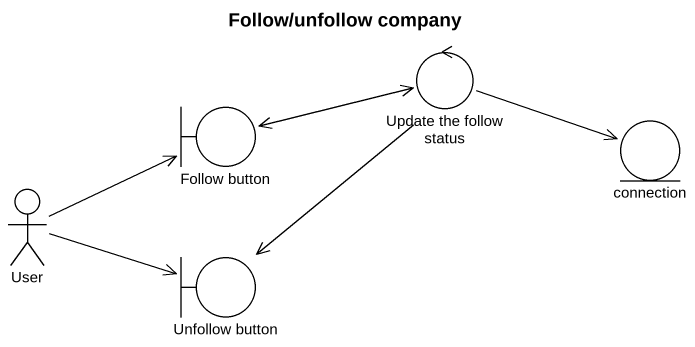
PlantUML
@startuml
title Follow/unfollow company
control "Update the follow status" as Update_the_follow_status
boundary "Follow button" as Follow_button
entity connection
actor User
boundary "Unfollow button" as Unfollow_button
Update_the_follow_status -left-> Follow_button
Update_the_follow_status -right-> connection
Update_the_follow_status --> Unfollow_button
Follow_button -right-> Update_the_follow_status
User -right-> Follow_button
User -right-> Unfollow_button
@enduml
